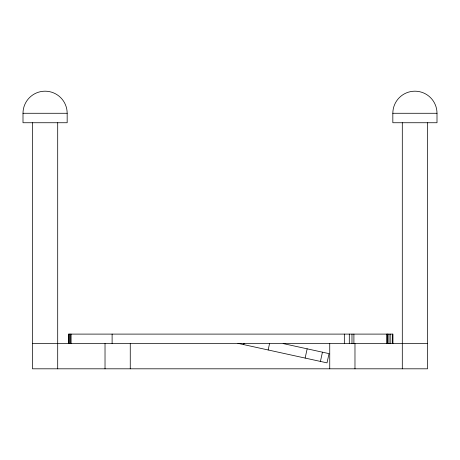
<?xml version="1.0" encoding="UTF-8"?>
<svg xmlns="http://www.w3.org/2000/svg" width="460" height="460" viewBox="0 0 460 460"><rect width="100%" height="100%" fill="white"/><g stroke="black" fill="none" stroke-linecap="round" stroke-linejoin="round"><path stroke-width="0.69" d="M243.737 344.626L244.024 343.304M268.151 349.974L269.6 343.373M305.135 358.075L307.159 348.829M320.424 361.422L322.448 352.182M23 113.275L67.166 113.275L67.166 122.739L23 122.739L23 113.275A22.086 22.086 0 0 1 45.086 91.189A22.086 22.086 0 0 1 67.166 113.275M392.834 113.275L437 113.275L437 122.739L392.834 122.739L392.834 113.275A22.086 22.086 0 0 1 414.914 91.189A22.086 22.086 0 0 1 437 113.275M32.465 343.568L427.535 343.568M283.147 343.568L329.044 353.625L327.02 362.871L237.918 343.35M427.535 122.739L427.535 368.811L32.465 368.811L32.465 122.739M402.299 122.739L402.299 368.811M392.943 343.568L392.943 334.104L68.592 334.104L68.592 343.568M390.189 334.104L390.189 343.568M388.89 334.104L388.89 343.568M387.55 334.104L387.55 343.568M387.492 334.104L387.492 343.568M386.567 334.104L386.567 343.568M354.976 343.568L354.976 368.811M353.901 334.104L353.901 343.568M351.98 334.104L351.98 343.568M349.307 334.104L349.307 343.568M344.333 334.104L344.333 343.568M329.74 343.568L329.74 368.811M130.26 343.568L130.26 368.811M112.113 334.104L112.113 343.568M105.024 343.568L105.024 368.811M71.093 334.104L71.093 343.568M70.282 334.104L70.282 343.568M69.172 334.104L69.172 343.568M68.891 334.104L68.873 343.568M57.701 122.739L57.701 368.811M392.328 343.568L392.328 334.104L392.276 343.568"/></g></svg>
